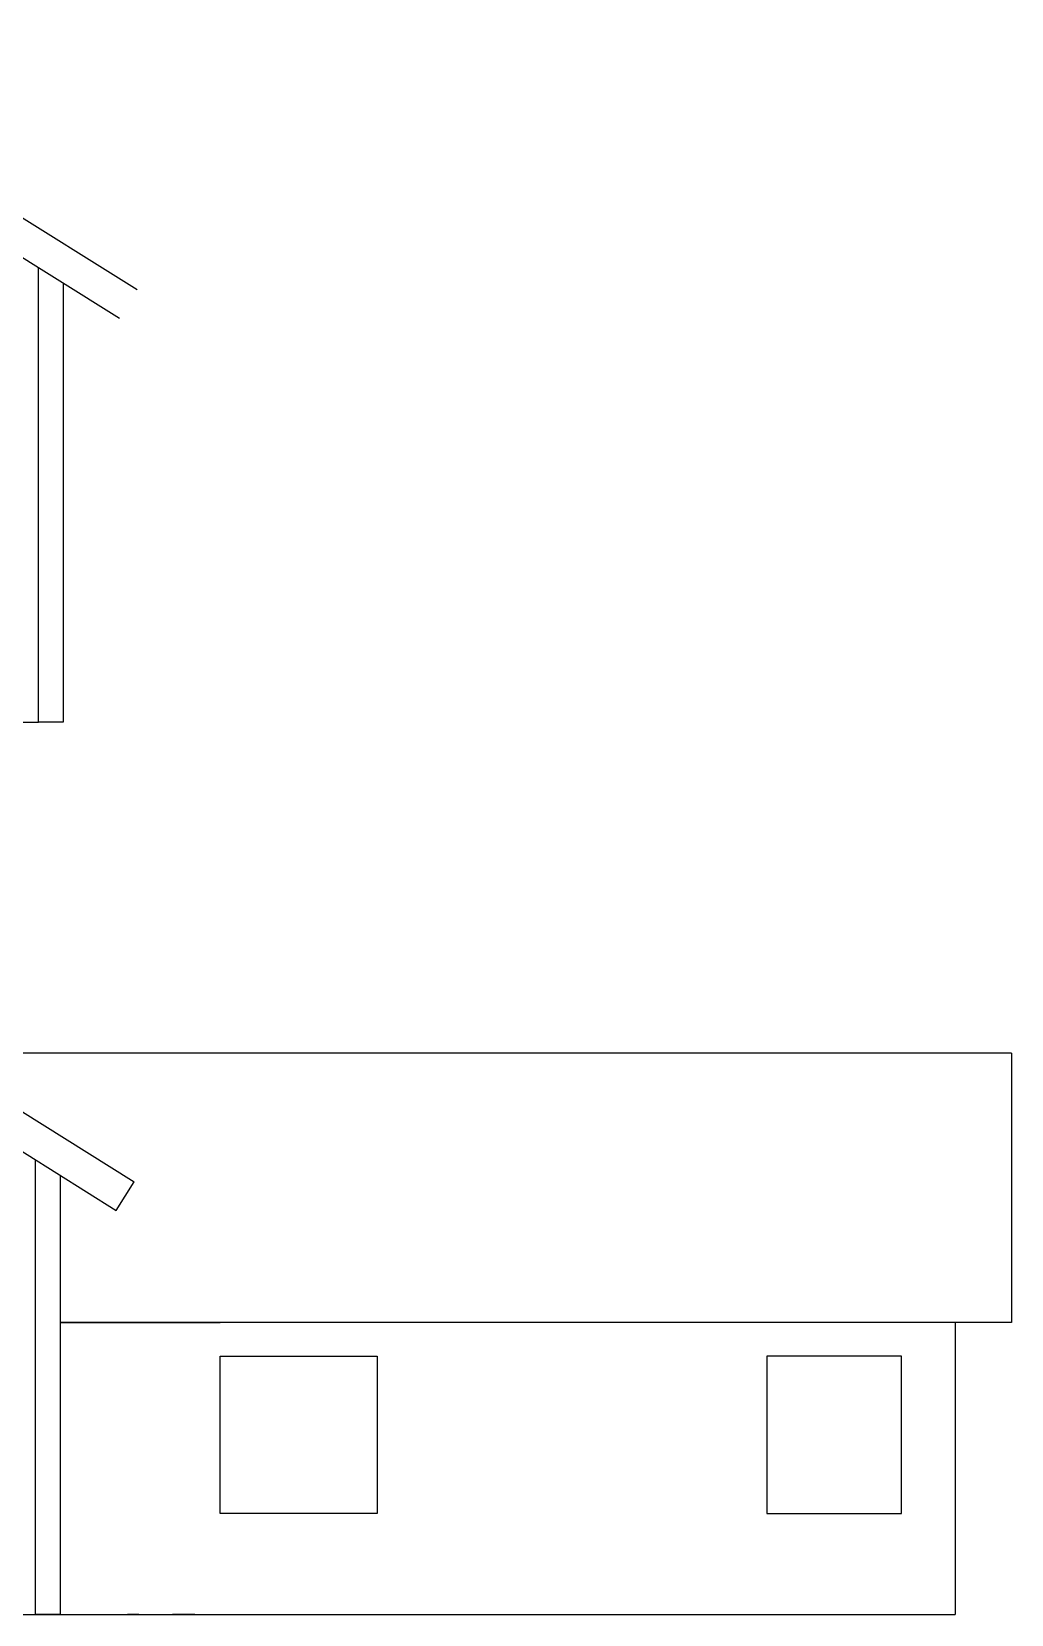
# Model space of a CAD drawing. Header units: millimetres. Extents: x -19900 to 40400, y -12000 to 32304.
# Drawn here: x 13565 to 22300, y 18200 to 32304 of the extents above; entities that cross this region are included whole.
import ezdxf

# ---------------------------------------------------------------- set-up
doc = ezdxf.new("R2010")
doc.units = ezdxf.units.MM
doc.layers.get('0').update_dxf_attribs({"lineweight": 25, "true_color": 0xffffff})
doc.layers.add('Mått', color=178, linetype='Continuous', lineweight=25, true_color=0x000000)

msp = doc.modelspace()

# ---------------------------------------------------------------- linework, layer by layer
for p, q in [((10827, 32304), (14506, 30005)), ((10827, 31950), (14347, 29750)), ((13627, 26150), (13627, 30200)), ((13847, 30063), (13847, 26150)), ((13627, 26150), (13627, 27050)), ((13847, 26150), (13627, 26150)), ((10800, 24354), (14479, 22054)), ((10800, 24000), (14320, 21800)), ((22300, 23200), (12646, 23200)), ((22300, 23200), (22300, 20800)), ((13600, 18200), (13600, 22250)), ((13820, 22112), (13820, 18200)), ((14320, 21800), (14479, 22054)), ((21800, 20800), (13820, 20800)), ((13820, 20800), (15245, 20800)), ((21800, 20800), (21800, 18200)), ((22300, 20800), (21800, 20800)), ((15245, 20500), (16645, 20500)), ((15245, 19100), (15245, 20500)), ((16645, 20500), (16645, 19100)), ((21320, 20500), (20120, 20500)), ((20120, 20500), (20120, 19100)), ((21320, 19100), (21320, 20500)), ((13600, 18200), (13600, 19100)), ((16645, 19100), (15245, 19100)), ((20120, 19100), (21320, 19100)), ((-200, 18200), (21800, 18200)), ((13820, 18200), (13600, 18200)), ((13820, 18200), (14520, 18200)), ((13820, 18200), (17040, 18200)), ((14520, 18200), (14420, 18200)), ((14520, 18200), (14920, 18200)), ((14920, 18200), (14820, 18200)), ((14920, 18200), (15820, 18200)), ((14920, 18200), (15020, 18200)), ((15020, 18200), (14920, 18200)), ((14920, 18200), (14970, 18200)), ((15820, 18200), (15920, 18200)), ((16965, 18200), (17565, 18200)), ((17565, 18200), (20120, 18200))]:
    msp.add_line(p, q)
at = {"layer": 'Mått'}
msp.add_line((10827, 26150), (13627, 26150), dxfattribs=at)

doc.saveas('drawing.dxf')
